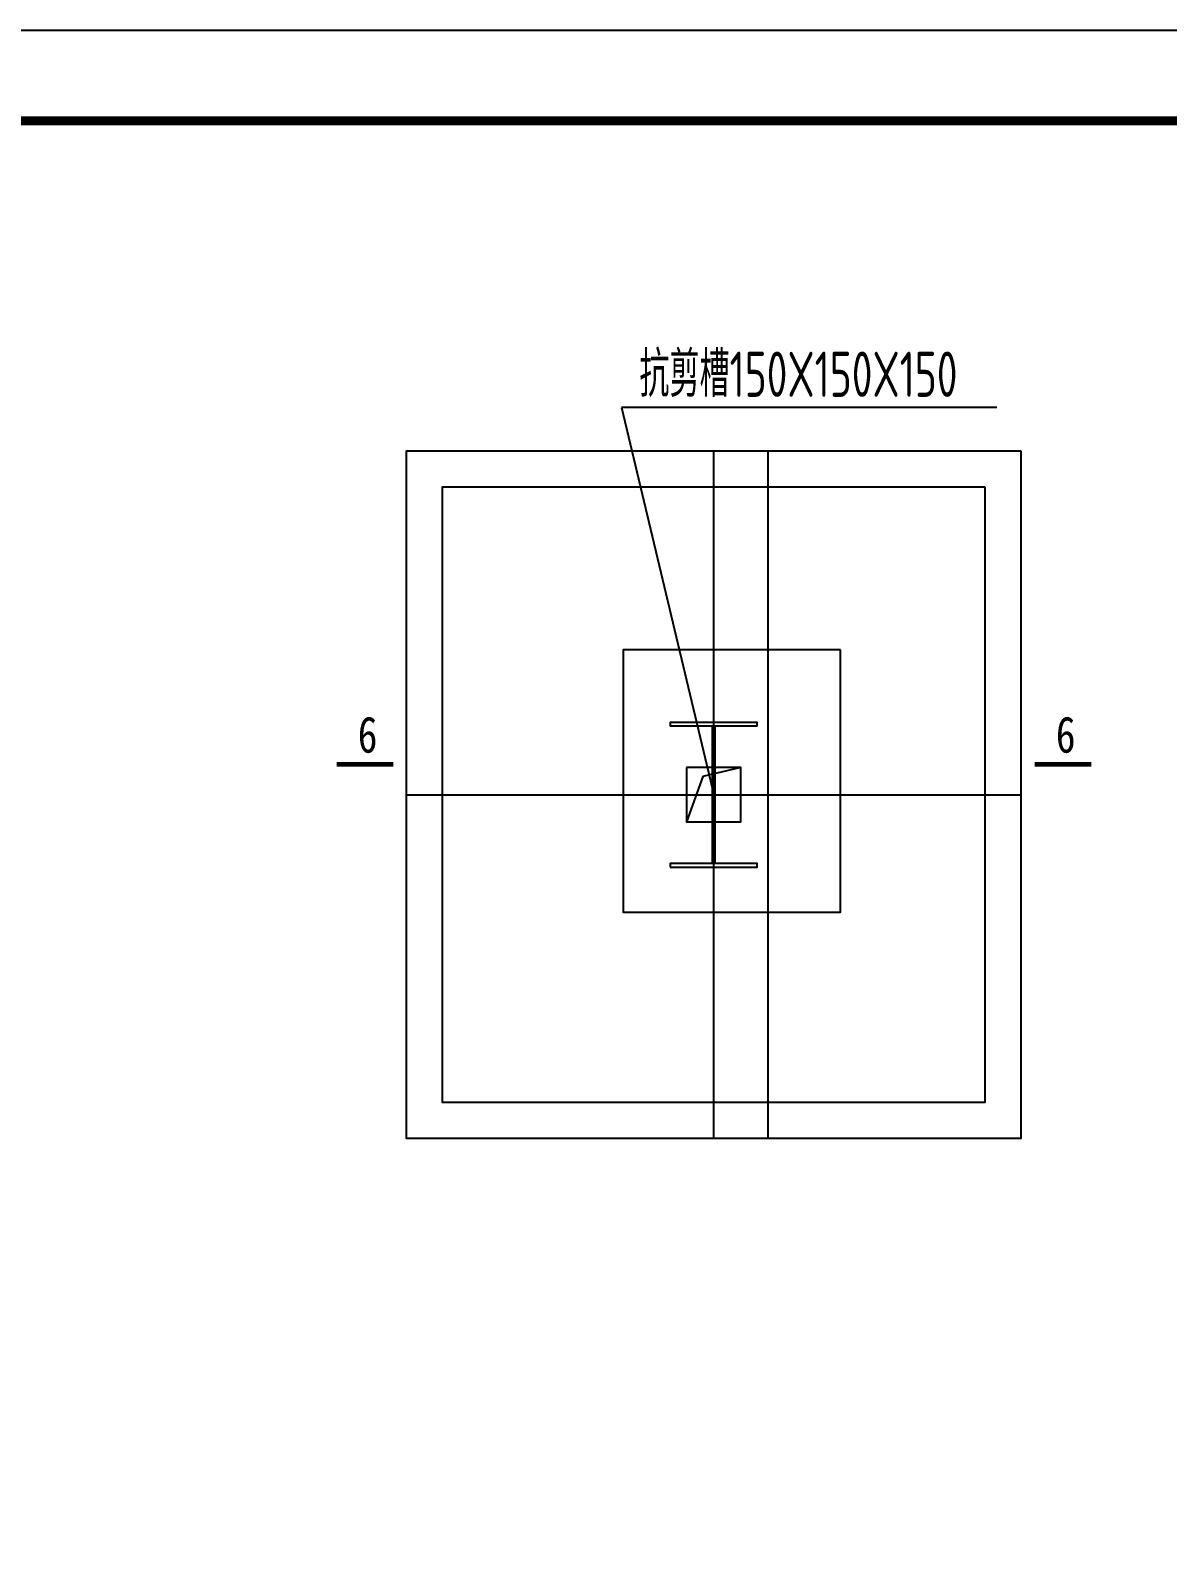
# Model space of a CAD drawing. Extents: x 32461 to 372567, y -698896 to 182569.
# Drawn here: x 243790 to 246932, y -5912 to -1707 of the extents above; entities that cross this region are included whole.
import ezdxf

# ---------------------------------------------------------------- set-up
doc = ezdxf.new("R2010")
doc.units = 0
doc.header["$LTSCALE"] = 1000
doc.header["$MEASUREMENT"] = 0
doc.linetypes.add('DOTE', pattern=[2.42, 2, -0.2, 0.02, -0.2])
for name, color, linetype in [('AXIS', 3, 'CONTINUOUS'), ('DOTE', 252, 'CONTINUOUS'), ('PUB_TEXT', 7, 'CONTINUOUS'), ('PUB_TITLE', 4, 'CONTINUOUS'), ('S_BEAMDIMMASS', 2, 'CONTINUOUS'), ('基础', 2, 'CONTINUOUS'), ('柱', 2, 'CONTINUOUS'), ('钢柱', 3, 'CONTINUOUS')]:
    doc.layers.add(name, color=color, linetype=linetype)
doc.styles.add('-楷体_GB2312', font='', dxfattribs={"width": 0.8})
doc.styles.add('TSSD_REIN', font='atssdeng.shx', dxfattribs={"width": 0.7, "bigfont": 'atssdchn.shx'})
doc.styles.get('-楷体_GB2312').set_extended_font_data('SimSun')

msp = doc.modelspace()

# ---------------------------------------------------------------- linework, layer by layer
at = {"layer": 'AXIS', "const_width": 12.5}
for points in [[(244636.1, -3735.8), (244792.9, -3735.8)], [(246565.4, -3735.8), (246722.1, -3735.8)]]:
    msp.add_lwpolyline(points, dxfattribs=at)
at = {"layer": 'DOTE', "color": 251, "linetype": 'DOTE'}
for p, q in [((245678.3, -4769.6), (245678.3, -2869.6)), ((245828.3, -4769.6), (245828.3, -2869.6)), ((244828.3, -3819.6), (246528.3, -3819.6))]:
    msp.add_line(p, q, dxfattribs=at)
at = {"layer": 'PUB_TEXT'}
msp.add_lwpolyline([(245603.3, -3744.6), (245603.3, -3894.6), (245753.3, -3894.6), (245753.3, -3744.6)], close=True, dxfattribs=at)
msp.add_lwpolyline([(245753.3, -3744.6), (245648.3, -3769.6), (245603.3, -3894.6)], dxfattribs=at)
at = {"layer": 'PUB_TITLE'}
msp.add_lwpolyline([(231499.9, -12206.8), (250074.9, -12206.8), (250074.9, -1706.8), (231499.9, -1706.8)], close=True, dxfattribs=at)
at = {"layer": 'PUB_TITLE', "const_width": 25}
msp.add_lwpolyline([(232124.9, -11956.8), (249824.9, -11956.8), (249824.9, -1956.8), (232124.9, -1956.8)], close=True, dxfattribs=at)
at = {"layer": 'S_BEAMDIMMASS'}
for p, q in [((246461.1, -2749.7), (245423, -2749.7)), ((245423, -2749.7), (245678.3, -3819.6))]:
    msp.add_line(p, q, dxfattribs=at)
at = {"layer": '基础'}
for points in [[(246528.3, -2869.6), (244828.3, -2869.6), (244828.3, -4769.6), (246528.3, -4769.6)], [(246428.3, -2969.6), (244928.3, -2969.6), (244928.3, -4669.6), (246428.3, -4669.6)]]:
    msp.add_lwpolyline(points, close=True, dxfattribs=at)
at = {"layer": '柱'}
msp.add_lwpolyline([(246028.3, -3419.6), (245428.3, -3419.6), (245428.3, -4144.6), (246028.3, -4144.6)], close=True, dxfattribs=at)
at = {"layer": '钢柱'}
msp.add_lwpolyline([(245558.3, -4019.6), (245798.3, -4019.6), (245798.3, -4009.6), (245682.3, -4009.6), (245682.3, -3629.6), (245798.3, -3629.6), (245798.3, -3619.6), (245558.3, -3619.6), (245558.3, -3629.6), (245674.3, -3629.6), (245674.3, -4009.6), (245558.3, -4009.6), (245558.3, -4019.6)], dxfattribs=at)

# ---------------------------------------------------------------- texts
at = {"layer": 'PUB_TEXT', "style": '-楷体_GB2312', "width": 0.8}
for p in [(244694.5, -3703.4), (246623.7, -3703.4)]:
    msp.add_text('6', height=100, dxfattribs=at).set_placement(p)
at = {"layer": 'S_BEAMDIMMASS', "style": 'TSSD_REIN', "width": 0.7}
msp.add_text('抗剪槽150X150X150', height=125, dxfattribs=at).set_placement((245472.8, -2719.8))

doc.saveas('drawing.dxf')
